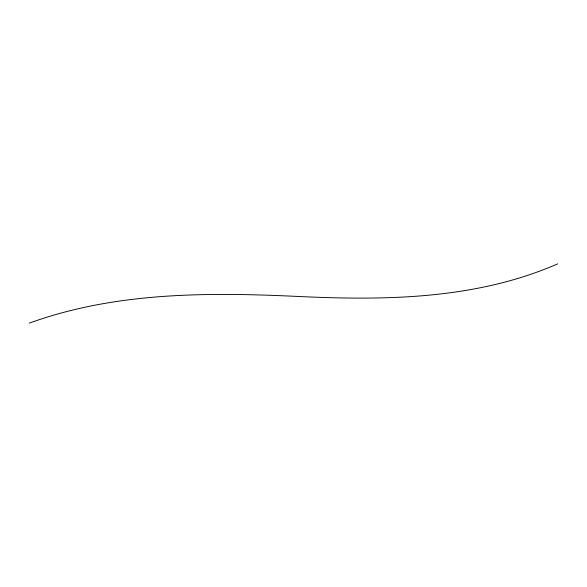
<?xml version="1.0" encoding="UTF-8"?>
<svg xmlns="http://www.w3.org/2000/svg" width="587" height="587" viewBox="0 0 587 587"><rect width="100%" height="100%" fill="white"/><g stroke="black" fill="none" stroke-linecap="round" stroke-linejoin="round"><path stroke-width="0.88" d="M557.65 263.871C476.284 299.414 385.82 300.551 298.651 296.479C208.363 292.231 115.47 291.849 29.35 323.129"/></g></svg>
